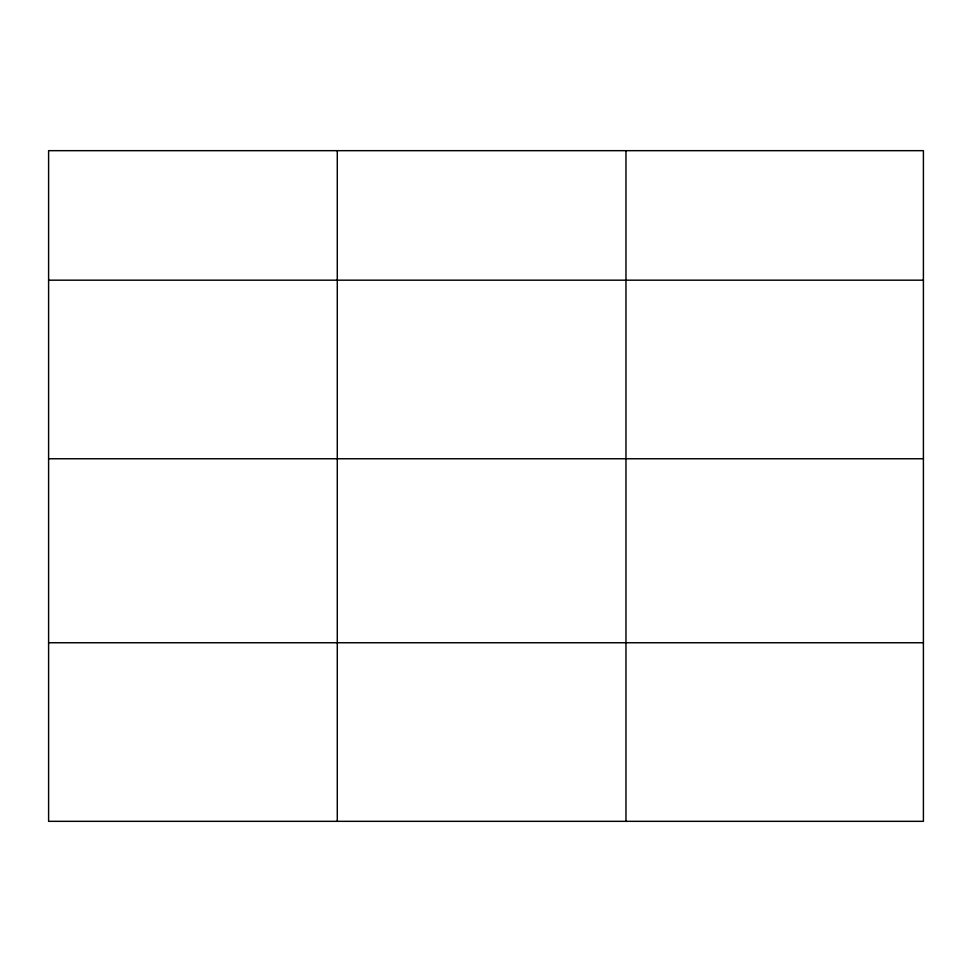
<?xml version="1.0" encoding="UTF-8"?>
<svg xmlns="http://www.w3.org/2000/svg" width="972" height="972" viewBox="0 0 972 972"><rect width="100%" height="100%" fill="white"/><g stroke="black" fill="none" stroke-linecap="round" stroke-linejoin="round"><path stroke-width="1.46" d="M923.4 458.76L923.4 150.672L48.6 150.672L48.6 821.328L923.4 821.328L923.4 458.76L48.6 458.76M48.6 280.179L923.4 280.179M48.6 642.747L923.4 642.747M625.968 150.672L625.968 821.328M337.284 150.672L337.284 821.328"/></g></svg>
